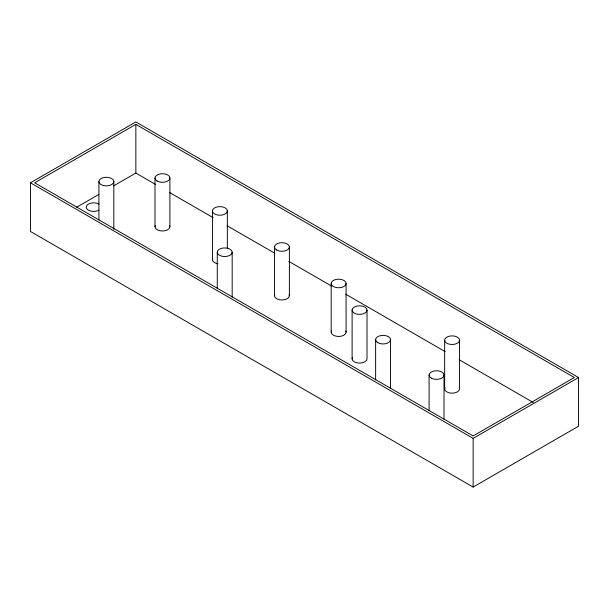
<?xml version="1.0" encoding="UTF-8"?>
<svg xmlns="http://www.w3.org/2000/svg" width="609" height="609" viewBox="0 0 609 609"><rect width="100%" height="100%" fill="white"/><g stroke="black" fill="none" stroke-linecap="round" stroke-linejoin="round"><path stroke-width="0.91" d="M30.45 182.791L135.853 121.937L578.55 377.527L578.55 426.209L473.147 487.063L30.45 231.473L30.45 182.791L473.147 438.381L578.55 377.527M135.853 124.373L34.667 182.791L473.147 435.945L574.333 377.527L135.853 124.373L135.853 173.055L113.639 185.882M76.62 207.25L98.833 194.431M135.853 173.055L155.6 184.451M169.584 192.528L213.188 217.702M227.172 225.779L274.887 253.321M288.872 261.398L331.646 286.093M345.63 294.17L445.179 351.637M459.163 359.713L533.202 402.458M473.147 438.381L473.147 487.063M459.551 340.18A7.453 4.301 0 0 1 448.369 343.91A7.453 4.301 0 0 1 448.369 336.45A7.453 4.301 0 0 1 459.551 340.18L459.551 388.862A7.453 4.301 0 0 1 451.124 393.132A7.453 4.301 0 0 1 444.897 387.75M444.646 340.18L444.646 388.862M444.007 375.06L444.007 419.068M429.101 375.06L429.101 410.641M390.536 339.655L390.536 388.336A7.453 4.301 0 0 0 390.285 387.225M375.631 339.655L375.631 379.909M367.014 310.095A7.453 4.301 0 0 1 355.831 313.825A7.453 4.301 0 0 1 355.831 306.373A7.453 4.301 0 0 1 367.014 310.095L367.014 358.777A7.453 4.301 0 0 1 358.587 363.048A7.453 4.301 0 0 1 352.36 357.666M352.109 310.095L352.109 358.777M346.079 283.482A7.453 4.301 0 0 1 334.904 287.204A7.453 4.301 0 0 1 334.904 279.752A7.453 4.301 0 0 1 346.079 283.482L346.079 332.164M331.174 283.482L331.174 332.164M289.389 246.995L289.389 295.677M274.484 246.995L274.484 295.677M232.174 252.225A7.453 4.301 0 0 1 220.991 255.955A7.453 4.301 0 0 1 220.991 248.502A7.453 4.301 0 0 1 232.174 252.225L232.174 297.162M227.34 210.927A7.453 4.301 0 0 1 216.165 214.657A7.453 4.301 0 0 1 216.165 207.205A7.453 4.301 0 0 1 227.34 210.927L227.34 248.381M217.268 252.225L217.268 288.742M212.434 210.927L212.434 259.617M169.903 178.011L169.903 226.693M154.998 178.011L154.998 226.693M113.822 181.581A7.453 4.301 0 0 1 102.639 185.303A7.453 4.301 0 0 1 102.639 177.851A7.453 4.301 0 0 1 113.822 181.581L113.822 229.327M98.917 181.581L98.917 219.963M98.962 210.174A7.453 4.301 0 0 1 88.419 210.174A7.453 4.301 0 0 1 88.419 204.091A7.453 4.301 0 0 1 98.962 204.091M217.961 263.773A7.453 4.301 0 0 1 212.686 258.498M345.828 331.052A7.453 4.301 0 0 1 338.627 336.465A7.453 4.301 0 0 1 331.433 331.052M169.652 225.581A7.453 4.301 0 0 1 162.451 230.994A7.453 4.301 0 0 1 155.249 225.581M289.138 294.566A7.453 4.301 0 0 1 281.937 299.978A7.453 4.301 0 0 1 274.735 294.566M377.816 342.7A7.453 4.301 0 0 0 390.285 340.766A7.453 4.301 0 0 0 381.158 335.498A7.453 4.301 0 0 0 377.816 342.7M157.183 181.048A7.453 4.301 0 0 0 169.652 179.122A7.453 4.301 0 0 0 160.525 173.854A7.453 4.301 0 0 0 157.183 181.048M276.669 250.033A7.453 4.301 0 0 0 289.138 248.107A7.453 4.301 0 0 0 280.011 242.839A7.453 4.301 0 0 0 276.669 250.033M431.286 378.105A7.453 4.301 0 0 0 443.755 376.179A7.453 4.301 0 0 0 434.628 370.904A7.453 4.301 0 0 0 431.286 378.105"/></g></svg>
